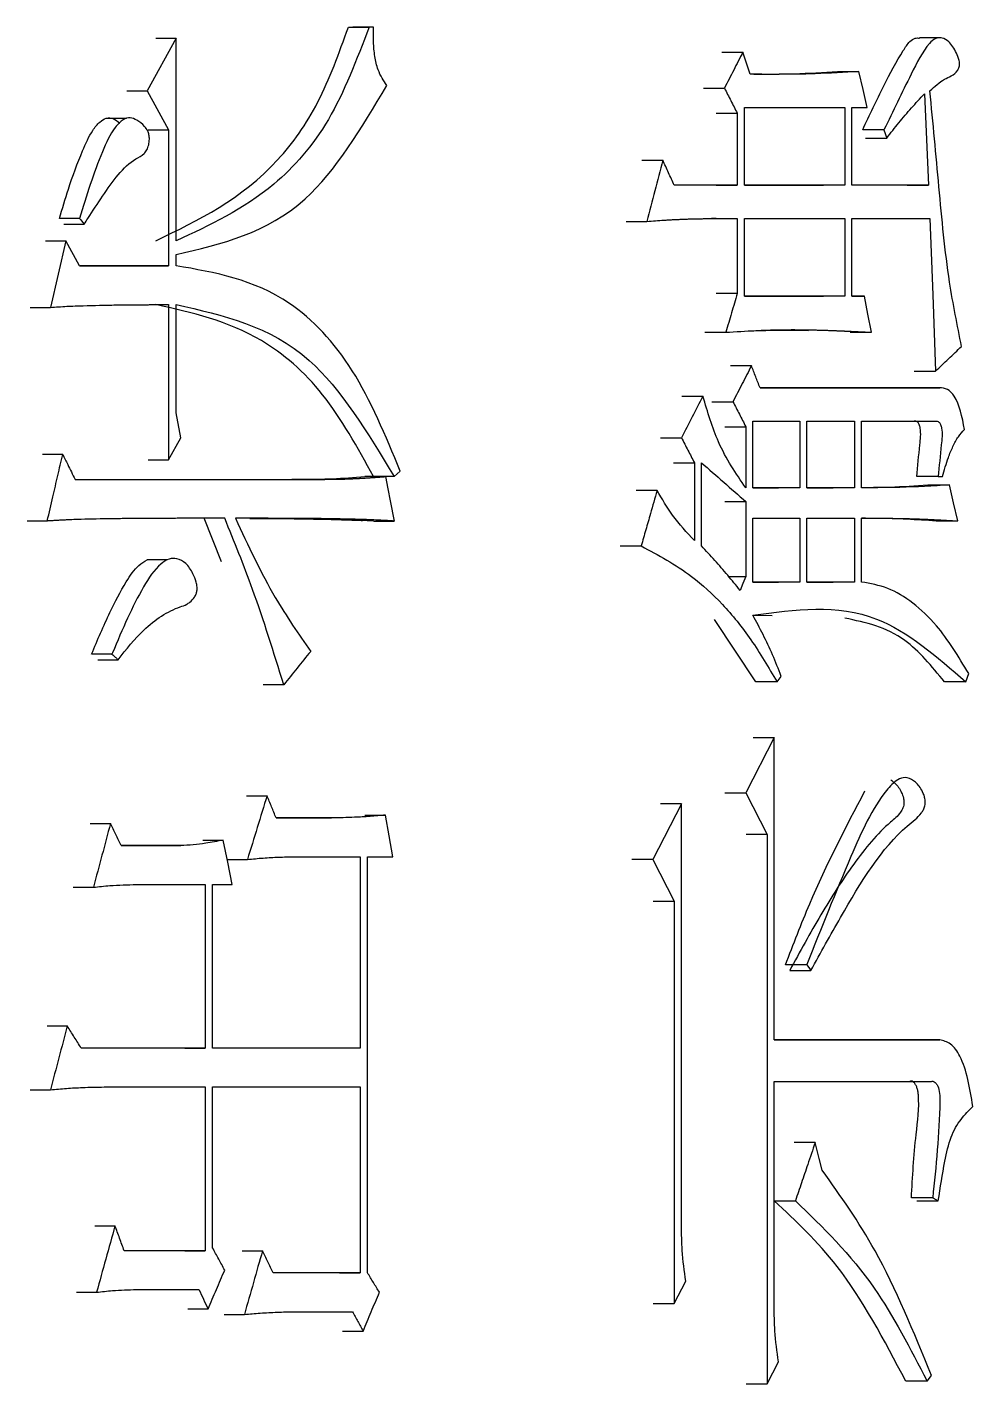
# Model space of a CAD drawing. Header units: millimetres. Extents: x 2271 to 4415, y 823 to 2339.
# Drawn here: x 3183.07 to 3186.75, y 1047.09 to 1052.38 of the extents above; entities that cross this region are included whole.
import ezdxf

# ---------------------------------------------------------------- set-up
doc = ezdxf.new("R2010")
doc.units = ezdxf.units.MM

msp = doc.modelspace()

# ---------------------------------------------------------------- linework, layer by layer
at = {"color": 7, "linetype": 'Continuous', "lineweight": 25}
for p, q in [((3184.4172, 1052.3764), (3184.3372, 1052.3764)), ((3184.4172, 1052.3764), (3184.3998, 1052.3764)), ((3183.6479, 1052.3331), (3183.5348, 1052.1276)), ((3183.5688, 1052.3331), (3183.6479, 1052.3331)), ((3183.6478, 1051.5435), (3183.6479, 1052.3331)), ((3186.6297, 1052.3345), (3186.546, 1052.3345)), ((3185.7755, 1052.2791), (3185.8575, 1052.2791)), ((3186.2262, 1052.2034), (3186.3092, 1052.2034)), ((3183.4559, 1052.1276), (3183.5348, 1052.1276)), ((3183.5348, 1052.1276), (3183.6181, 1051.9762)), ((3185.7033, 1052.1384), (3185.7853, 1052.1384)), ((3185.8631, 1051.7598), (3185.8631, 1052.0627)), ((3185.8631, 1052.0627), (3186.2545, 1052.0627)), ((3186.2545, 1052.0627), (3186.2545, 1051.7598)), ((3186.2819, 1052.0627), (3186.342, 1052.0627)), ((3186.2819, 1051.7598), (3186.2819, 1052.0627)), ((3183.4543, 1052.0208), (3183.3749, 1052.0208)), ((3185.7533, 1052.0411), (3185.8353, 1052.0411)), ((3185.8353, 1052.0411), (3185.8353, 1051.7598)), ((3183.5391, 1051.9762), (3183.6181, 1051.9762)), ((3183.6181, 1051.9762), (3183.6181, 1051.4461)), ((3186.4074, 1051.9762), (3186.3245, 1051.9762)), ((3186.4074, 1051.9762), (3186.4183, 1051.9437)), ((3186.3354, 1051.9437), (3186.4183, 1051.9437)), ((3185.4635, 1051.8572), (3185.5451, 1051.8572)), ((3185.8353, 1051.7598), (3185.5899, 1051.7598)), ((3185.7533, 1051.7598), (3185.8353, 1051.7598)), ((3186.2545, 1051.7598), (3185.8631, 1051.7598)), ((3185.8631, 1051.7598), (3186.1716, 1051.7598)), ((3186.2545, 1051.7598), (3186.1718, 1051.7598)), ((3186.5812, 1051.7598), (3186.2819, 1051.7598)), ((3186.4981, 1051.7598), (3186.5812, 1051.7598)), ((3183.2717, 1051.63), (3183.1927, 1051.63)), ((3183.2107, 1051.6084), (3183.2897, 1051.6084)), ((3185.4018, 1051.6192), (3185.4834, 1051.6192)), ((3185.753, 1051.63), (3185.7347, 1051.63)), ((3185.8353, 1051.63), (3185.8353, 1051.338)), ((3185.8631, 1051.3271), (3185.8631, 1051.63)), ((3185.8631, 1051.63), (3186.2545, 1051.63)), ((3186.2545, 1051.63), (3186.2545, 1051.3272)), ((3186.2819, 1051.63), (3186.5866, 1051.63)), ((3186.2819, 1051.3272), (3186.2819, 1051.63)), ((3183.1391, 1051.5435), (3183.2177, 1051.5435)), ((3183.2177, 1051.5435), (3183.1576, 1051.2838)), ((3183.2718, 1051.4461), (3183.2177, 1051.5435)), ((3183.6478, 1051.4461), (3183.6478, 1051.4894)), ((3183.6181, 1051.4461), (3183.2718, 1051.4461)), ((3183.2718, 1051.4461), (3183.5387, 1051.4461)), ((3183.5391, 1051.4461), (3183.6181, 1051.4461)), ((3185.8353, 1051.338), (3185.7533, 1051.338)), ((3186.2545, 1051.3272), (3185.8631, 1051.3271)), ((3185.8631, 1051.3271), (3186.1716, 1051.3272)), ((3186.2545, 1051.3272), (3186.1718, 1051.3272)), ((3186.3311, 1051.3272), (3186.2819, 1051.3272)), ((3186.2819, 1051.3272), (3186.3311, 1051.3272)), ((3183.0791, 1051.2838), (3183.1576, 1051.2838)), ((3183.6181, 1051.2947), (3183.6181, 1050.6889)), ((3183.6478, 1050.8728), (3183.6478, 1051.2947)), ((3185.7089, 1051.1865), (3185.7908, 1051.1865)), ((3186.2755, 1051.1865), (3186.3583, 1051.1865)), ((3185.8087, 1051.0567), (3185.8908, 1051.0567)), ((3186.5251, 1051.0351), (3186.6082, 1051.0351)), ((3186.6245, 1050.9702), (3185.9241, 1050.9702)), ((3185.9241, 1050.9702), (3186.5411, 1050.9702)), ((3186.5411, 1050.9702), (3186.6245, 1050.9702)), ((3185.6198, 1050.9377), (3185.7017, 1050.9377)), ((3185.7366, 1050.9161), (3185.8186, 1050.9161)), ((3183.6657, 1050.7754), (3183.6478, 1050.8728)), ((3185.7865, 1050.8187), (3185.8686, 1050.8187)), ((3185.8686, 1050.8187), (3185.8686, 1050.5807)), ((3185.8963, 1050.5808), (3185.8963, 1050.8404)), ((3185.8963, 1050.8404), (3186.0787, 1050.8404)), ((3186.0787, 1050.8404), (3186.0787, 1050.5808)), ((3186.1062, 1050.5808), (3186.1062, 1050.8404)), ((3186.1062, 1050.8404), (3186.2928, 1050.8404)), ((3186.2928, 1050.8404), (3186.2928, 1050.5808)), ((3186.3201, 1050.8404), (3186.6082, 1050.8404)), ((3186.3201, 1050.5808), (3186.3201, 1050.8404)), ((3183.6181, 1050.6889), (3183.6657, 1050.7754)), ((3185.5362, 1050.7755), (3185.6179, 1050.7755)), ((3183.2057, 1050.7105), (3183.1271, 1050.7105)), ((3183.5391, 1050.6889), (3183.6181, 1050.6889)), ((3184.4984, 1050.624), (3184.5216, 1050.6456)), ((3185.5864, 1050.6781), (3185.6682, 1050.6781)), ((3185.6682, 1050.6781), (3185.6682, 1050.3752)), ((3185.6961, 1050.3536), (3185.6961, 1050.6781)), ((3183.2538, 1050.6132), (3184.1783, 1050.6132)), ((3183.2538, 1050.6132), (3184.0981, 1050.6132)), ((3184.1783, 1050.6132), (3184.0985, 1050.6132)), ((3184.4637, 1050.624), (3184.3835, 1050.624)), ((3184.4984, 1050.624), (3184.4183, 1050.624)), ((3186.0787, 1050.5808), (3185.8963, 1050.5808)), ((3185.8963, 1050.5808), (3185.996, 1050.5808)), ((3186.0787, 1050.5808), (3185.9963, 1050.5808)), ((3186.2928, 1050.5808), (3186.1062, 1050.5808)), ((3186.1062, 1050.5808), (3186.2098, 1050.5808)), ((3186.2928, 1050.5808), (3186.2101, 1050.5808)), ((3186.6191, 1050.624), (3186.5359, 1050.624)), ((3186.5789, 1050.5916), (3186.6623, 1050.5916)), ((3186.6191, 1050.624), (3186.6353, 1050.624)), ((3185.5227, 1050.57), (3185.4411, 1050.57)), ((3185.7865, 1050.5267), (3185.8686, 1050.5267)), ((3185.8686, 1050.5267), (3185.8686, 1050.2346)), ((3183.1455, 1050.4509), (3183.067, 1050.4509)), ((3183.8241, 1050.2915), (3183.7576, 1050.4617)), ((3183.9403, 1050.4612), (3183.8788, 1050.4614)), ((3184.4178, 1050.4509), (3184.3432, 1050.4537)), ((3184.4183, 1050.4509), (3184.4984, 1050.4509)), ((3185.8963, 1050.213), (3185.8963, 1050.4618)), ((3185.8963, 1050.4618), (3186.0787, 1050.4618)), ((3186.0787, 1050.4618), (3186.0787, 1050.213)), ((3186.1062, 1050.213), (3186.1062, 1050.4618)), ((3186.1062, 1050.4618), (3186.2928, 1050.4618)), ((3186.2928, 1050.4618), (3186.2928, 1050.213)), ((3186.3201, 1050.2129), (3186.3201, 1050.4618)), ((3186.6114, 1050.451), (3186.6947, 1050.451)), ((3185.3794, 1050.3536), (3185.4609, 1050.3536)), ((3183.6142, 1050.3), (3183.5347, 1050.3)), ((3185.8023, 1050.2346), (3185.8686, 1050.2346)), ((3186.0787, 1050.213), (3185.8963, 1050.213)), ((3185.8963, 1050.213), (3185.996, 1050.213)), ((3186.0787, 1050.213), (3185.9963, 1050.213)), ((3186.2928, 1050.213), (3186.1062, 1050.213)), ((3186.1062, 1050.213), (3186.2098, 1050.213)), ((3186.2928, 1050.213), (3186.2101, 1050.213)), ((3185.9079, 1049.8235), (3185.747, 1050.0665)), ((3185.9721, 1050.0809), (3185.897, 1050.082)), ((3183.3423, 1049.91), (3183.4215, 1049.91)), ((3185.9904, 1049.8235), (3186.007, 1049.8452)), ((3186.7271, 1049.8238), (3186.7378, 1049.856)), ((3184.0671, 1049.8128), (3183.9875, 1049.8128)), ((3186.7271, 1049.8238), (3186.6437, 1049.8238)), ((3185.9794, 1049.6072), (3185.8686, 1049.3908)), ((3185.8971, 1049.6072), (3185.9794, 1049.6072)), ((3185.9794, 1048.4281), (3185.9794, 1049.6072)), ((3183.9228, 1049.38), (3184.0024, 1049.38)), ((3185.7865, 1049.3908), (3185.8686, 1049.3908)), ((3185.8686, 1049.3908), (3185.9517, 1049.2286)), ((3185.6179, 1049.3476), (3185.5058, 1049.1312)), ((3185.6179, 1049.3476), (3185.5362, 1049.3476)), ((3183.3128, 1049.2718), (3183.3916, 1049.2718)), ((3184.2542, 1049.2935), (3184.0376, 1049.2935)), ((3184.0376, 1049.2935), (3184.1739, 1049.2935)), ((3184.1744, 1049.2935), (3184.2542, 1049.2935)), ((3184.3835, 1049.3043), (3184.4637, 1049.3043)), ((3183.7521, 1049.2069), (3183.8314, 1049.2069)), ((3185.9517, 1049.2286), (3185.8695, 1049.2286)), ((3185.9517, 1049.2286), (3185.9517, 1047.0868)), ((3183.6657, 1049.1853), (3183.4334, 1049.1853)), ((3183.4334, 1049.1853), (3183.5861, 1049.1853)), ((3183.5865, 1049.1853), (3183.6657, 1049.1853)), ((3183.847, 1049.1312), (3183.9258, 1049.1312)), ((3184.108, 1049.142), (3184.3649, 1049.142)), ((3184.3649, 1049.142), (3184.3649, 1048.3956)), ((3184.394, 1049.142), (3184.4926, 1049.142)), ((3185.5058, 1049.1312), (3185.4242, 1049.1312)), ((3185.5058, 1049.1312), (3185.5899, 1048.969)), ((3183.247, 1049.023), (3183.3257, 1049.023)), ((3183.4931, 1049.0339), (3183.7605, 1049.0339)), ((3183.7605, 1049.0339), (3183.7605, 1048.3956)), ((3183.7901, 1049.0339), (3183.8669, 1049.0339)), ((3183.7901, 1048.3956), (3183.7901, 1049.0339)), ((3185.5082, 1048.969), (3185.5899, 1048.969)), ((3186.1062, 1048.7202), (3186.0235, 1048.7202)), ((3186.04, 1048.6986), (3186.1227, 1048.6986)), ((3183.1451, 1048.4822), (3183.2237, 1048.4822)), ((3186.6245, 1048.4281), (3185.9794, 1048.4281)), ((3185.9794, 1048.4281), (3186.5411, 1048.4281)), ((3186.5411, 1048.4281), (3186.6245, 1048.4281)), ((3183.7605, 1048.3956), (3183.2778, 1048.3956)), ((3183.6812, 1048.3956), (3183.7605, 1048.3956)), ((3184.3649, 1048.3956), (3183.7901, 1048.3956)), ((3184.3649, 1048.3956), (3184.2849, 1048.3956)), ((3185.9794, 1048.2659), (3186.592, 1048.2659)), ((3185.9794, 1047.3896), (3185.9794, 1048.2659)), ((3186.5087, 1048.2659), (3186.592, 1048.2659)), ((3183.079, 1048.2334), (3183.1576, 1048.2334)), ((3183.3676, 1048.2442), (3183.7605, 1048.2442)), ((3183.7605, 1048.2442), (3183.7605, 1047.606)), ((3183.7901, 1048.2442), (3184.3649, 1048.2442)), ((3183.7901, 1047.6168), (3183.7901, 1048.2442)), ((3184.3649, 1048.2442), (3184.3649, 1047.5194)), ((3186.1392, 1048.0279), (3186.0568, 1048.0279)), ((3185.9795, 1047.8006), (3186.0621, 1047.8006)), ((3186.5974, 1047.8115), (3186.5141, 1047.8115)), ((3186.5974, 1047.8115), (3186.619, 1047.8007)), ((3183.3307, 1047.7033), (3183.4095, 1047.7033)), ((3183.7605, 1047.606), (3183.4454, 1047.606)), ((3183.6812, 1047.606), (3183.7605, 1047.606)), ((3183.9052, 1047.606), (3183.9847, 1047.606)), ((3184.3649, 1047.5194), (3184.0258, 1047.5194)), ((3184.2849, 1047.5194), (3184.3649, 1047.5194)), ((3185.5899, 1047.4005), (3185.6347, 1047.487)), ((3183.259, 1047.4437), (3183.3377, 1047.4437)), ((3183.4931, 1047.4545), (3183.7368, 1047.4545)), ((3183.6931, 1047.3788), (3183.7723, 1047.3788)), ((3183.8346, 1047.3572), (3183.914, 1047.3572)), ((3184.108, 1047.368), (3184.3358, 1047.368)), ((3185.5082, 1047.4005), (3185.5899, 1047.4005)), ((3184.2965, 1047.2923), (3184.3765, 1047.2923)), ((3185.9517, 1047.0868), (3185.9959, 1047.1733)), ((3185.8695, 1047.0868), (3185.9517, 1047.0868)), ((3186.5757, 1047.0976), (3186.4924, 1047.0976)), ((3186.5757, 1047.0976), (3186.592, 1047.1192))]:
    msp.add_line(p, q, dxfattribs=at)
at = {"color": 7, "linetype": 'Continuous', "lineweight": 25, "flags": 128}
for points in [[(3184.3198, 1052.3764), (3184.3516, 1052.3764), (3184.3998, 1052.3764)], [(3185.8853, 1052.1925), (3185.8714, 1052.2358), (3185.8575, 1052.2791)], [(3186.342, 1052.0627), (3186.3256, 1052.133), (3186.3092, 1052.2034)], [(3186.565, 1052.1168), (3186.5731, 1051.9383), (3186.5812, 1051.7598)], [(3183.2718, 1051.63), (3183.2763, 1051.6245), (3183.283, 1051.6165), (3183.2897, 1051.6084)], [(3186.5866, 1051.63), (3186.5974, 1051.3326), (3186.6082, 1051.0351)], [(3186.3583, 1051.1865), (3186.3447, 1051.2568), (3186.3311, 1051.3272)], [(3184.4637, 1050.624), (3184.4732, 1050.5767), (3184.4827, 1050.5293), (3184.4984, 1050.4509)], [(3186.6947, 1050.451), (3186.6785, 1050.5213), (3186.6623, 1050.5916)], [(3185.8686, 1050.2346), (3185.8575, 1050.2076), (3185.8464, 1050.1805)], [(3185.9904, 1049.8235), (3185.9598, 1049.8235), (3185.9338, 1049.8235), (3185.9079, 1049.8235)], [(3185.6179, 1047.7033), (3185.6179, 1048.2503), (3185.6179, 1049.3476)], [(3184.4926, 1049.142), (3184.4781, 1049.2232), (3184.4637, 1049.3043)], [(3183.8669, 1049.0339), (3183.8492, 1049.1204), (3183.8314, 1049.2069)], [(3184.394, 1047.5194), (3184.394, 1048.1533), (3184.394, 1049.142)], [(3185.5899, 1048.969), (3185.5899, 1048.422), (3185.5899, 1047.4005)], [(3186.1062, 1048.7202), (3186.1104, 1048.7147), (3186.1166, 1048.7067), (3186.1227, 1048.6986)], [(3186.1667, 1047.9197), (3186.1551, 1047.9652), (3186.1472, 1047.9966), (3186.1392, 1048.0279)], [(3186.5359, 1047.8007), (3186.5695, 1047.8007), (3186.5943, 1047.8007), (3186.619, 1047.8007)]]:
    msp.add_lwpolyline(points, dxfattribs=at)
at = {"color": 7, "linetype": 'Continuous', "lineweight": 25}
for points, knots in [([(3183.5683, 1051.5435), (3183.7352, 1051.6241), (3183.9696, 1051.7373), (3184.2109, 1052.0748), (3184.2829, 1052.275), (3184.3193, 1052.3764)], [0, 0, 0, 0, 0.549349, 0.771863, 1, 1, 1, 1]), ([(3184.3998, 1052.3764), (3184.3517, 1052.2494), (3184.2568, 1051.9991), (3183.9937, 1051.7027), (3183.7784, 1051.6036), (3183.6478, 1051.5435)], [0, 0, 0, 0, 0.288413, 0.568681, 1, 1, 1, 1]), ([(3184.4695, 1052.1492), (3184.4567, 1052.1679), (3184.4354, 1052.1992), (3184.4217, 1052.2625), (3184.4162, 1052.3189), (3184.4169, 1052.3572), (3184.4172, 1052.3764)], [0, 0, 0, 0, 0.328875, 0.550213, 0.774687, 1, 1, 1, 1]), ([(3186.3243, 1051.9762), (3186.3516, 1052.0338), (3186.4021, 1052.1406), (3186.4631, 1052.2564), (3186.5045, 1052.3189), (3186.5272, 1052.3354), (3186.5402, 1052.334), (3186.5458, 1052.3334)], [0, 0, 0, 0, 0.413641, 0.765896, 0.87196, 0.944962, 1, 1, 1, 1]), ([(3186.5866, 1052.1277), (3186.6052, 1052.1449), (3186.632, 1052.1698), (3186.6699, 1052.1856), (3186.6898, 1052.1991), (3186.6991, 1052.2162), (3186.7017, 1052.2254), (3186.7021, 1052.236), (3186.6991, 1052.2537), (3186.6862, 1052.2852), (3186.6645, 1052.32), (3186.6342, 1052.3361), (3186.6074, 1052.3352), (3186.5627, 1052.2925), (3186.499, 1052.1649), (3186.4425, 1052.0484), (3186.4074, 1051.9762)], [0, 0, 0, 0, 0.1163694, 0.168042, 0.220216, 0.2320255, 0.2417044, 0.2514329, 0.2643518, 0.2983395, 0.3719931, 0.4226498, 0.4733244, 0.5179752, 0.7012967, 1, 1, 1, 1]), ([(3185.8575, 1052.2791), (3185.8455, 1052.2556), (3185.8214, 1052.2088), (3185.7973, 1052.1619), (3185.7853, 1052.1384)], [0, 0, 0, 0, 0.4999991, 1, 1, 1, 1]), ([(3186.3092, 1052.2034), (3186.2527, 1052.2), (3186.1928, 1052.1963), (3186.1289, 1052.1943), (3186.1183, 1052.194), (3186.1041, 1052.1937), (3186.0899, 1052.1934), (3186.0757, 1052.1931), (3186.065, 1052.1929), (3186.0508, 1052.1927), (3186.0366, 1052.1926), (3186.0223, 1052.1925), (3186.0134, 1052.1924), (3186.0063, 1052.1924), (3186.001, 1052.1924), (3185.9956, 1052.1924), (3185.9885, 1052.1923), (3185.9814, 1052.1923), (3185.9742, 1052.1923), (3185.9689, 1052.1923), (3185.9618, 1052.1923), (3185.9546, 1052.1923), (3185.9475, 1052.1923), (3185.9421, 1052.1923), (3185.935, 1052.1924), (3185.9279, 1052.1924), (3185.9207, 1052.1924), (3185.9154, 1052.1924), (3185.9109, 1052.1924), (3185.9064, 1052.1925), (3185.9028, 1052.1925), (3185.8993, 1052.1925), (3185.8966, 1052.1925), (3185.8939, 1052.1925), (3185.8901, 1052.1925), (3185.8873, 1052.1925), (3185.8853, 1052.1925)], [0, 0, 0, 0, 0.401959, 0.427081, 0.452203, 0.477325, 0.527569, 0.552691, 0.577813, 0.602935, 0.653179, 0.678301, 0.703423, 0.715984, 0.728545, 0.741106, 0.753667, 0.778789, 0.791351, 0.803912, 0.816473, 0.841595, 0.854156, 0.866717, 0.879278, 0.9044, 0.916961, 0.929522, 0.942083, 0.948363, 0.960924, 0.967205, 0.973485, 0.979766, 0.986046, 1, 1, 1, 1]), ([(3185.8996, 1052.1925), (3185.9524, 1052.1928), (3186.0618, 1052.1933), (3186.1702, 1052.1999), (3186.2262, 1052.2034)], [0, 0, 0, 0, 0.483059, 1, 1, 1, 1]), ([(3183.6478, 1051.4894), (3183.8252, 1051.5311), (3184.1456, 1051.6066), (3184.3695, 1051.9817), (3184.4695, 1052.1492)], [0, 0, 0, 0, 0.55346, 1, 1, 1, 1]), ([(3185.7853, 1052.1384), (3185.7936, 1052.1222), (3185.8103, 1052.0898), (3185.827, 1052.0573), (3185.8353, 1052.0411)], [0, 0, 0, 0, 0.5, 1, 1, 1, 1]), ([(3186.4183, 1051.9437), (3186.4339, 1051.9639), (3186.4654, 1052.0047), (3186.5145, 1052.0618), (3186.5481, 1052.0985), (3186.565, 1052.1168)], [0, 0, 0, 0, 0.32693, 0.663295, 1, 1, 1, 1]), ([(3186.7099, 1051.1316), (3186.6932, 1051.2145), (3186.6524, 1051.4162), (3186.6221, 1051.7541), (3186.5984, 1052.0031), (3186.5866, 1052.1276)], [0, 0, 0, 0, 0.258422, 0.628983, 1, 1, 1, 1]), ([(3183.1927, 1051.63), (3183.2041, 1051.6683), (3183.2311, 1051.7593), (3183.2737, 1051.8752), (3183.3144, 1051.9656), (3183.3477, 1052.0062), (3183.3752, 1052.0241), (3183.4034, 1052.0227), (3183.4198, 1052.0091), (3183.4281, 1052.0022)], [0, 0, 0, 0, 0.214509, 0.509856, 0.682333, 0.775387, 0.849127, 0.923756, 1, 1, 1, 1]), ([(3183.2897, 1051.6085), (3183.2944, 1051.6159), (3183.3178, 1051.6528), (3183.3801, 1051.7459), (3183.4502, 1051.8471), (3183.5178, 1051.8756), (3183.5344, 1051.8972), (3183.5416, 1051.917), (3183.5442, 1051.9376), (3183.5425, 1051.9567), (3183.5364, 1051.9746), (3183.5208, 1051.9964), (3183.4972, 1052.0135), (3183.4685, 1052.0259), (3183.4382, 1052.0164), (3183.3977, 1051.9755), (3183.3566, 1051.8845), (3183.3118, 1051.7642), (3183.2851, 1051.6749), (3183.2717, 1051.63)], [0, 0, 0, 0, 0.025946, 0.129765, 0.338783, 0.385933, 0.404152, 0.422428, 0.440778, 0.454644, 0.468541, 0.48998, 0.535407, 0.570955, 0.607001, 0.655235, 0.757864, 0.878395, 1, 1, 1, 1]), ([(3185.5451, 1051.8572), (3185.5348, 1051.8175), (3185.5142, 1051.7382), (3185.4937, 1051.6589), (3185.4834, 1051.6192)], [0, 0, 0, 0, 0.499999, 1, 1, 1, 1]), ([(3185.5899, 1051.7598), (3185.5825, 1051.7761), (3185.5675, 1051.8085), (3185.5526, 1051.841), (3185.5451, 1051.8572)], [0, 0, 0, 0, 0.500001, 1, 1, 1, 1]), ([(3185.4834, 1051.6192), (3185.5056, 1051.6208), (3185.5334, 1051.6228), (3185.5639, 1051.6247), (3185.5737, 1051.6253), (3185.5806, 1051.6257), (3185.5903, 1051.6262), (3185.6014, 1051.6267), (3185.6125, 1051.6272), (3185.6236, 1051.6277), (3185.6347, 1051.6281), (3185.6457, 1051.6285), (3185.6568, 1051.6288), (3185.6679, 1051.6291), (3185.679, 1051.6293), (3185.6873, 1051.6294), (3185.6956, 1051.6296), (3185.7039, 1051.6297), (3185.7121, 1051.6298), (3185.7191, 1051.6299), (3185.7246, 1051.6299), (3185.7287, 1051.63), (3185.7343, 1051.63), (3185.7398, 1051.63), (3185.7453, 1051.6301), (3185.7508, 1051.6301), (3185.7563, 1051.6301), (3185.7619, 1051.6301), (3185.7674, 1051.6301), (3185.7729, 1051.6301), (3185.7784, 1051.6301), (3185.7839, 1051.6301), (3185.7894, 1051.6301), (3185.795, 1051.6301), (3185.8005, 1051.6301), (3185.806, 1051.6301), (3185.8115, 1051.6301), (3185.817, 1051.6301), (3185.8225, 1051.6301), (3185.8291, 1051.63), (3185.8329, 1051.63), (3185.8353, 1051.63)], [0, 0, 0, 0, 0.188751, 0.235938, 0.259532, 0.271329, 0.294923, 0.342111, 0.365705, 0.389298, 0.436486, 0.46008, 0.483674, 0.530861, 0.554455, 0.578049, 0.601643, 0.625237, 0.648831, 0.672424, 0.684221, 0.696018, 0.707815, 0.731409, 0.743206, 0.755003, 0.778597, 0.790394, 0.80219, 0.825784, 0.837581, 0.849378, 0.872972, 0.884769, 0.896566, 0.92016, 0.931957, 0.943753, 0.967347, 0.979144, 1, 1, 1, 1]), ([(3184.5216, 1050.6456), (3184.4643, 1050.7837), (3184.3513, 1051.0556), (3184.05, 1051.376), (3183.7995, 1051.4197), (3183.6478, 1051.4461)], [0, 0, 0, 0, 0.289357, 0.569882, 1, 1, 1, 1]), ([(3183.1576, 1051.2838), (3183.1789, 1051.2853), (3183.211, 1051.2876), (3183.2856, 1051.2905), (3183.3601, 1051.2926), (3183.4264, 1051.2934), (3183.4516, 1051.2937), (3183.4582, 1051.2937), (3183.4648, 1051.2938), (3183.4728, 1051.2939), (3183.4807, 1051.294), (3183.4874, 1051.294), (3183.494, 1051.2941), (3183.5006, 1051.2941), (3183.5085, 1051.2942), (3183.5165, 1051.2942), (3183.5244, 1051.2943), (3183.531, 1051.2943), (3183.5376, 1051.2943), (3183.5442, 1051.2944), (3183.5522, 1051.2944), (3183.5588, 1051.2944), (3183.5641, 1051.2945), (3183.568, 1051.2945), (3183.572, 1051.2945), (3183.576, 1051.2945), (3183.5799, 1051.2945), (3183.5839, 1051.2945), (3183.5878, 1051.2946), (3183.5918, 1051.2946), (3183.5958, 1051.2946), (3183.5997, 1051.2946), (3183.603, 1051.2946), (3183.6063, 1051.2946), (3183.6111, 1051.2946), (3183.6153, 1051.2947), (3183.6181, 1051.2947)], [0, 0, 0, 0, 0.138343, 0.207516, 0.484205, 0.622549, 0.639842, 0.648489, 0.665782, 0.683074, 0.700367, 0.71766, 0.726307, 0.7436, 0.760893, 0.778185, 0.795478, 0.812771, 0.821418, 0.838711, 0.856004, 0.873296, 0.881943, 0.890589, 0.899236, 0.907882, 0.916529, 0.925175, 0.933822, 0.942468, 0.951115, 0.959761, 0.968407, 0.972731, 0.981377, 1, 1, 1, 1]), ([(3184.4178, 1050.624), (3184.3551, 1050.7374), (3184.2311, 1050.9615), (3183.9395, 1051.212), (3183.7085, 1051.2634), (3183.5683, 1051.2947)], [0, 0, 0, 0, 0.287054, 0.56721, 1, 1, 1, 1]), ([(3183.6478, 1051.2947), (3183.8307, 1051.2536), (3184.1614, 1051.1793), (3184.3943, 1050.7956), (3184.4984, 1050.624)], [0, 0, 0, 0, 0.552698, 1, 1, 1, 1]), ([(3185.7908, 1051.1865), (3185.8298, 1051.189), (3185.8712, 1051.1916), (3185.9137, 1051.1936), (3185.9186, 1051.1939), (3185.9222, 1051.194), (3185.9271, 1051.1942), (3185.9319, 1051.1944), (3185.9368, 1051.1946), (3185.9404, 1051.1948), (3185.9453, 1051.195), (3185.9501, 1051.1951), (3185.955, 1051.1953), (3185.9586, 1051.1954), (3185.9622, 1051.1955), (3185.9671, 1051.1957), (3185.9719, 1051.1958), (3185.9768, 1051.1959), (3185.9804, 1051.196), (3185.9853, 1051.1961), (3185.9901, 1051.1963), (3185.995, 1051.1964), (3185.9986, 1051.1964), (3186.0059, 1051.1965), (3186.0313, 1051.1969), (3186.0567, 1051.197), (3186.0784, 1051.1968), (3186.0821, 1051.1968), (3186.0869, 1051.1967), (3186.0917, 1051.1967), (3186.0966, 1051.1966), (3186.1002, 1051.1966), (3186.105, 1051.1965), (3186.1098, 1051.1964), (3186.1147, 1051.1963), (3186.1183, 1051.1963), (3186.1219, 1051.1962), (3186.1267, 1051.1961), (3186.1315, 1051.196), (3186.1364, 1051.1959), (3186.14, 1051.1958), (3186.1448, 1051.1956), (3186.1496, 1051.1955), (3186.1544, 1051.1954), (3186.158, 1051.1953), (3186.1617, 1051.1952), (3186.1665, 1051.195), (3186.1713, 1051.1949), (3186.1761, 1051.1947), (3186.1797, 1051.1946), (3186.1845, 1051.1944), (3186.1893, 1051.1942), (3186.1942, 1051.1941), (3186.1978, 1051.1939), (3186.2026, 1051.1938), (3186.2074, 1051.1936), (3186.2122, 1051.1934), (3186.2158, 1051.1932), (3186.2194, 1051.1931), (3186.2242, 1051.1929), (3186.229, 1051.1927), (3186.2338, 1051.1925), (3186.2374, 1051.1923), (3186.2422, 1051.1921), (3186.247, 1051.1919), (3186.2518, 1051.1917), (3186.2554, 1051.1916), (3186.259, 1051.1914), (3186.2638, 1051.1912), (3186.2686, 1051.191), (3186.2734, 1051.1907), (3186.277, 1051.1906), (3186.2818, 1051.1903), (3186.2866, 1051.1901), (3186.2914, 1051.1899), (3186.295, 1051.1897), (3186.2986, 1051.1895), (3186.3034, 1051.1893), (3186.3082, 1051.1891), (3186.313, 1051.1888), (3186.3166, 1051.1887), (3186.3214, 1051.1884), (3186.3262, 1051.1882), (3186.331, 1051.1879), (3186.3345, 1051.1877), (3186.3381, 1051.1876), (3186.3429, 1051.1873), (3186.3477, 1051.1871), (3186.3533, 1051.1868), (3186.3564, 1051.1866), (3186.3583, 1051.1865)], [0, 0, 0, 0, 0.204304, 0.217073, 0.223457, 0.229841, 0.236226, 0.248995, 0.255379, 0.261764, 0.268148, 0.280917, 0.287302, 0.293686, 0.300071, 0.306455, 0.319224, 0.325609, 0.331993, 0.338378, 0.351147, 0.357531, 0.363915, 0.3703, 0.395838, 0.497991, 0.504375, 0.51076, 0.517144, 0.529913, 0.536298, 0.542682, 0.549067, 0.561836, 0.56822, 0.574605, 0.580989, 0.587374, 0.600143, 0.606527, 0.612912, 0.619296, 0.632065, 0.638449, 0.644834, 0.651218, 0.657603, 0.670372, 0.676756, 0.683141, 0.689525, 0.702294, 0.708679, 0.715063, 0.721448, 0.734217, 0.740601, 0.746986, 0.75337, 0.759755, 0.772523, 0.778908, 0.785292, 0.791677, 0.804446, 0.81083, 0.817215, 0.823599, 0.829984, 0.842753, 0.849137, 0.855522, 0.861906, 0.874675, 0.88106, 0.887444, 0.893828, 0.900213, 0.912982, 0.919366, 0.925751, 0.932135, 0.944904, 0.951289, 0.957673, 0.964058, 0.970442, 0.983211, 0.989596, 1, 1, 1, 1]), ([(3185.8793, 1051.1918), (3185.8852, 1051.1921), (3185.9066, 1051.1931), (3186.0253, 1051.1962), (3186.081, 1051.1948), (3186.113, 1051.194)], [0, 0, 0, 0, 0.138746, 0.50373, 1, 1, 1, 1]), ([(3186.6082, 1051.0351), (3186.6252, 1051.0512), (3186.6592, 1051.0833), (3186.693, 1051.1155), (3186.7099, 1051.1316)], [0, 0, 0, 0, 0.499999, 1, 1, 1, 1]), ([(3185.8908, 1051.0567), (3185.8788, 1051.0333), (3185.8548, 1050.9864), (3185.8307, 1050.9395), (3185.8186, 1050.9161)], [0, 0, 0, 0, 0.499999, 1, 1, 1, 1]), ([(3185.9241, 1050.9702), (3185.9185, 1050.9846), (3185.9074, 1051.0134), (3185.8963, 1051.0423), (3185.8908, 1051.0567)], [0, 0, 0, 0, 0.499999, 1, 1, 1, 1]), ([(3186.7216, 1050.8079), (3186.7119, 1050.8568), (3186.6985, 1050.9239), (3186.655, 1050.9679), (3186.6346, 1050.9694), (3186.6245, 1050.9702)], [0, 0, 0, 0, 0.574728, 0.788861, 1, 1, 1, 1]), ([(3185.7017, 1050.9377), (3185.6877, 1050.9106), (3185.6598, 1050.8566), (3185.6319, 1050.8025), (3185.6179, 1050.7755)], [0, 0, 0, 0, 0.499999, 1, 1, 1, 1]), ([(3185.8686, 1050.5807), (3185.8303, 1050.6363), (3185.7613, 1050.7363), (3185.72, 1050.8757), (3185.7017, 1050.9377)], [0, 0, 0, 0, 0.5548825, 1, 1, 1, 1]), ([(3185.8186, 1050.9161), (3185.827, 1050.8999), (3185.8436, 1050.8674), (3185.8603, 1050.835), (3185.8686, 1050.8187)], [0, 0, 0, 0, 0.499999, 1, 1, 1, 1]), ([(3186.5357, 1050.624), (3186.5392, 1050.6646), (3186.5445, 1050.7263), (3186.553, 1050.7974), (3186.5454, 1050.8271), (3186.5371, 1050.8396), (3186.5296, 1050.8401), (3186.5249, 1050.8404)], [0, 0, 0, 0, 0.509608, 0.773823, 0.838368, 0.899921, 1, 1, 1, 1]), ([(3186.6082, 1050.8404), (3186.6129, 1050.8401), (3186.6205, 1050.8396), (3186.6288, 1050.8271), (3186.6364, 1050.7974), (3186.6279, 1050.7263), (3186.6226, 1050.6646), (3186.6191, 1050.624)], [0, 0, 0, 0, 0.100185, 0.161773, 0.226321, 0.490481, 1, 1, 1, 1]), ([(3186.6353, 1050.624), (3186.6426, 1050.6492), (3186.6545, 1050.6905), (3186.6757, 1050.7422), (3186.6964, 1050.781), (3186.7133, 1050.799), (3186.7216, 1050.8079)], [0, 0, 0, 0, 0.346429, 0.567932, 0.786121, 1, 1, 1, 1]), ([(3185.6179, 1050.7755), (3185.6263, 1050.7592), (3185.6431, 1050.7268), (3185.6598, 1050.6943), (3185.6682, 1050.6781)], [0, 0, 0, 0, 0.499999, 1, 1, 1, 1]), ([(3183.1455, 1050.4509), (3183.1528, 1050.4824), (3183.1665, 1050.5414), (3183.1866, 1050.628), (3183.1993, 1050.683), (3183.2057, 1050.7105)], [0, 0, 0, 0, 0.364009, 0.682004, 1, 1, 1, 1]), ([(3183.2057, 1050.7105), (3183.2122, 1050.6974), (3183.2234, 1050.6746), (3183.2395, 1050.6422), (3183.249, 1050.6228), (3183.2538, 1050.6132)], [0, 0, 0, 0, 0.404151, 0.702075, 1, 1, 1, 1]), ([(3185.6961, 1050.6781), (3185.7249, 1050.6529), (3185.7826, 1050.6024), (3185.8399, 1050.5519), (3185.8686, 1050.5267)], [0, 0, 0, 0, 0.5, 1, 1, 1, 1]), ([(3184.0981, 1050.6132), (3184.1246, 1050.6132), (3184.1777, 1050.6133), (3184.2728, 1050.6159), (3184.3411, 1050.6209), (3184.3831, 1050.624)], [0, 0, 0, 0, 0.278433, 0.556876, 1, 1, 1, 1]), ([(3184.1783, 1050.6132), (3184.2048, 1050.6132), (3184.238, 1050.6133), (3184.2745, 1050.6139), (3184.2861, 1050.6142), (3184.2927, 1050.6143), (3184.2976, 1050.6144), (3184.3026, 1050.6146), (3184.3067, 1050.6147), (3184.3109, 1050.6148), (3184.315, 1050.615), (3184.32, 1050.6152), (3184.3249, 1050.6154), (3184.3291, 1050.6155), (3184.3332, 1050.6157), (3184.3373, 1050.6159), (3184.3423, 1050.6161), (3184.3472, 1050.6164), (3184.3522, 1050.6166), (3184.3563, 1050.6168), (3184.3605, 1050.6171), (3184.3646, 1050.6173), (3184.3695, 1050.6176), (3184.3737, 1050.6178), (3184.3778, 1050.6181), (3184.3819, 1050.6183), (3184.3869, 1050.6186), (3184.3918, 1050.6189), (3184.3959, 1050.6192), (3184.4001, 1050.6195), (3184.4042, 1050.6198), (3184.4091, 1050.6201), (3184.4141, 1050.6204), (3184.4182, 1050.6207), (3184.4223, 1050.621), (3184.4264, 1050.6213), (3184.4314, 1050.6217), (3184.4363, 1050.622), (3184.4404, 1050.6223), (3184.4445, 1050.6226), (3184.4487, 1050.6229), (3184.4536, 1050.6233), (3184.4586, 1050.6236), (3184.462, 1050.6239), (3184.4637, 1050.624)], [0, 0, 0, 0, 0.278068, 0.347585, 0.382343, 0.399722, 0.417101, 0.434481, 0.45186, 0.460549, 0.477929, 0.495308, 0.512687, 0.530066, 0.538756, 0.556135, 0.573514, 0.590893, 0.608273, 0.625652, 0.634341, 0.651721, 0.6691, 0.686479, 0.695168, 0.712548, 0.729927, 0.747306, 0.764685, 0.773375, 0.790754, 0.808133, 0.825512, 0.842892, 0.851581, 0.86896, 0.88634, 0.903719, 0.921098, 0.929788, 0.947167, 0.964546, 0.982273, 1, 1, 1, 1]), ([(3186.6623, 1050.5916), (3186.598, 1050.5875), (3186.5307, 1050.5832), (3186.4614, 1050.5818), (3186.4552, 1050.5817), (3186.4506, 1050.5816), (3186.4459, 1050.5815), (3186.4413, 1050.5814), (3186.4351, 1050.5814), (3186.4289, 1050.5813), (3186.4227, 1050.5812), (3186.418, 1050.5812), (3186.4134, 1050.5811), (3186.4087, 1050.5811), (3186.4041, 1050.581), (3186.3979, 1050.581), (3186.3916, 1050.581), (3186.3854, 1050.5809), (3186.3808, 1050.5809), (3186.3761, 1050.5809), (3186.3715, 1050.5809), (3186.3668, 1050.5809), (3186.3606, 1050.5808), (3186.3544, 1050.5808), (3186.3481, 1050.5808), (3186.3435, 1050.5808), (3186.3388, 1050.5808), (3186.3341, 1050.5808), (3186.3279, 1050.5808), (3186.3232, 1050.5808), (3186.3201, 1050.5808)], [0, 0, 0, 0, 0.565918, 0.593048, 0.606612, 0.620177, 0.633741, 0.647306, 0.66087, 0.688, 0.701564, 0.715129, 0.728693, 0.742258, 0.755822, 0.769387, 0.796516, 0.810081, 0.823645, 0.83721, 0.850774, 0.864339, 0.877904, 0.905033, 0.918597, 0.932162, 0.945726, 0.959291, 0.972856, 1, 1, 1, 1]), ([(3186.3201, 1050.5811), (3186.3249, 1050.5811), (3186.3621, 1050.5812), (3186.4485, 1050.5834), (3186.5297, 1050.5885), (3186.5789, 1050.5916)], [0, 0, 0, 0, 0.054827, 0.428472, 1, 1, 1, 1]), ([(3185.5227, 1050.5699), (3185.5141, 1050.5398), (3185.4995, 1050.4887), (3185.4789, 1050.4166), (3185.4669, 1050.3746), (3185.4609, 1050.3536)], [0, 0, 0, 0, 0.4179448, 0.7089724, 1, 1, 1, 1]), ([(3185.6682, 1050.3752), (3185.6389, 1050.4062), (3185.5863, 1050.4619), (3185.5422, 1050.5368), (3185.5227, 1050.5699)], [0, 0, 0, 0, 0.557716, 1, 1, 1, 1]), ([(3183.8374, 1050.4617), (3183.7995, 1050.4617), (3183.7569, 1050.4616), (3183.7118, 1050.4615), (3183.7, 1050.4615), (3183.6905, 1050.4614), (3183.6786, 1050.4614), (3183.6667, 1050.4614), (3183.6477, 1050.4613), (3183.6287, 1050.4612), (3183.6049, 1050.4611), (3183.5859, 1050.461), (3183.562, 1050.4609), (3183.543, 1050.4608), (3183.5096, 1050.4606), (3183.4762, 1050.4603), (3183.4284, 1050.46), (3183.3606, 1050.4591), (3183.2926, 1050.458), (3183.2387, 1050.4559), (3183.2191, 1050.455), (3183.2044, 1050.4542), (3183.1922, 1050.4536), (3183.1823, 1050.453), (3183.1725, 1050.4525), (3183.1603, 1050.4518), (3183.1504, 1050.4512), (3183.1455, 1050.4509)], [0, 0, 0, 0, 0.165615, 0.186317, 0.196668, 0.21737, 0.227722, 0.248424, 0.269126, 0.31053, 0.331232, 0.372636, 0.393338, 0.434742, 0.455444, 0.538253, 0.579657, 0.662465, 0.831215, 0.873409, 0.894506, 0.915603, 0.9367, 0.947248, 0.957797, 0.978898, 1, 1, 1, 1]), ([(3184.0671, 1049.8128), (3184.0283, 1049.9383), (3183.9592, 1050.1618), (3183.8745, 1050.3702), (3183.8374, 1050.4617)], [0, 0, 0, 0, 0.561153, 1, 1, 1, 1]), ([(3184.4984, 1050.4509), (3184.494, 1050.4512), (3184.4853, 1050.4516), (3184.4743, 1050.4522), (3184.4633, 1050.4528), (3184.4545, 1050.4532), (3184.4435, 1050.4538), (3184.4346, 1050.4542), (3184.4236, 1050.4547), (3184.4148, 1050.4551), (3184.4038, 1050.4556), (3184.395, 1050.456), (3184.3862, 1050.4563), (3184.3773, 1050.4566), (3184.3619, 1050.4571), (3184.3133, 1050.4584), (3184.2602, 1050.4597), (3184.1804, 1050.4603), (3184.1315, 1050.4607), (3184.087, 1050.461), (3184.0759, 1050.461), (3184.067, 1050.4611), (3184.0581, 1050.4611), (3184.0492, 1050.4612), (3184.038, 1050.4612), (3184.0291, 1050.4613), (3184.018, 1050.4613), (3184.009, 1050.4613), (3183.9979, 1050.4614), (3183.989, 1050.4614), (3183.9778, 1050.4615), (3183.9689, 1050.4615), (3183.9599, 1050.4615), (3183.951, 1050.4615), (3183.9421, 1050.4616), (3183.9342, 1050.4616), (3183.9287, 1050.4616), (3183.9242, 1050.4616), (3183.9186, 1050.4616), (3183.9141, 1050.4616), (3183.9096, 1050.4617), (3183.9052, 1050.4617), (3183.9007, 1050.4617), (3183.8951, 1050.4617), (3183.8906, 1050.4617), (3183.8848, 1050.4617), (3183.8812, 1050.4617), (3183.8787, 1050.4617)], [0, 0, 0, 0, 0.0214794, 0.0429589, 0.0536986, 0.0751781, 0.0859178, 0.1073972, 0.118137, 0.1396164, 0.1503561, 0.1718356, 0.1825753, 0.1933151, 0.2147945, 0.2577535, 0.4295896, 0.4725486, 0.6443843, 0.6658637, 0.6873432, 0.6980829, 0.7088226, 0.7303021, 0.7410418, 0.7625212, 0.773261, 0.7947404, 0.8054801, 0.8269596, 0.8376993, 0.8591787, 0.8699185, 0.8806582, 0.9021376, 0.9128774, 0.9182472, 0.9289869, 0.9343568, 0.9450965, 0.9504664, 0.9558363, 0.966576, 0.9719458, 0.9826856, 0.9880554, 1, 1, 1, 1]), ([(3183.8787, 1050.4617), (3183.9285, 1050.3553), (3184.0169, 1050.1665), (3184.1252, 1050.0105), (3184.1724, 1049.9424)], [0, 0, 0, 0, 0.563978, 1, 1, 1, 1]), ([(3183.935, 1050.4613), (3184.0196, 1050.4608), (3184.1442, 1050.4599), (3184.2782, 1050.4565), (3184.3425, 1050.4544), (3184.368, 1050.4535), (3184.374, 1050.4533), (3184.3745, 1050.4533), (3184.3745, 1050.4533), (3184.3745, 1050.4533)], [0, 0, 0, 0, 0.536997, 0.791256, 0.944497, 0.993019, 0.997393, 0.999213, 1, 1, 1, 1]), ([(3186.3201, 1050.4618), (3186.3213, 1050.4618), (3186.3237, 1050.4618), (3186.3273, 1050.4618), (3186.3309, 1050.4618), (3186.334, 1050.4618), (3186.3382, 1050.4618), (3186.3424, 1050.4618), (3186.3484, 1050.4618), (3186.3532, 1050.4618), (3186.3592, 1050.4618), (3186.3652, 1050.4618), (3186.3712, 1050.4617), (3186.3772, 1050.4617), (3186.3832, 1050.4617), (3186.3892, 1050.4617), (3186.3952, 1050.4617), (3186.4, 1050.4617), (3186.406, 1050.4616), (3186.412, 1050.4616), (3186.418, 1050.4615), (3186.424, 1050.4615), (3186.43, 1050.4614), (3186.436, 1050.4614), (3186.442, 1050.4613), (3186.448, 1050.4612), (3186.454, 1050.4612), (3186.46, 1050.4611), (3186.4648, 1050.461), (3186.4708, 1050.4609), (3186.4767, 1050.4608), (3186.4827, 1050.4607), (3186.4887, 1050.4605), (3186.4947, 1050.4604), (3186.5007, 1050.4602), (3186.5067, 1050.4601), (3186.5114, 1050.4599), (3186.5174, 1050.4598), (3186.5234, 1050.4596), (3186.5294, 1050.4594), (3186.5353, 1050.4592), (3186.5413, 1050.4589), (3186.5473, 1050.4587), (3186.5532, 1050.4585), (3186.5592, 1050.4582), (3186.5652, 1050.458), (3186.5711, 1050.4577), (3186.5759, 1050.4575), (3186.5819, 1050.4572), (3186.5878, 1050.4569), (3186.5938, 1050.4566), (3186.5997, 1050.4563), (3186.6057, 1050.456), (3186.6117, 1050.4557), (3186.6176, 1050.4554), (3186.6224, 1050.4551), (3186.6283, 1050.4548), (3186.6343, 1050.4545), (3186.6414, 1050.4541), (3186.6474, 1050.4537), (3186.6533, 1050.4534), (3186.6581, 1050.4531), (3186.664, 1050.4528), (3186.6699, 1050.4524), (3186.6759, 1050.4521), (3186.6818, 1050.4517), (3186.6876, 1050.4514), (3186.6923, 1050.4511), (3186.6947, 1050.451)], [0, 0, 0, 0, 0.009575, 0.019151, 0.028726, 0.038301, 0.043088, 0.062238, 0.071814, 0.090964, 0.100539, 0.119689, 0.138839, 0.148414, 0.167565, 0.186715, 0.19629, 0.21544, 0.225015, 0.244165, 0.263315, 0.272891, 0.292041, 0.311191, 0.320766, 0.339916, 0.359066, 0.368641, 0.387792, 0.397367, 0.416517, 0.435667, 0.445242, 0.464392, 0.483543, 0.493118, 0.512268, 0.521843, 0.540993, 0.560143, 0.569718, 0.588869, 0.608019, 0.617594, 0.636744, 0.655894, 0.665469, 0.68462, 0.694195, 0.713345, 0.732495, 0.74207, 0.76122, 0.780371, 0.789946, 0.809096, 0.818671, 0.837821, 0.856971, 0.876121, 0.885697, 0.904847, 0.914422, 0.933572, 0.952722, 0.962297, 0.981149, 1, 1, 1, 1]), ([(3186.6112, 1050.451), (3186.5731, 1050.4533), (3186.4971, 1050.4581), (3186.4, 1050.4613), (3186.3409, 1050.4613), (3186.3201, 1050.4614)], [0, 0, 0, 0, 0.393796, 0.787608, 1, 1, 1, 1]), ([(3185.4609, 1050.3536), (3185.5274, 1050.318), (3185.6373, 1050.2592), (3185.7796, 1050.1298), (3185.8916, 1049.9913), (3185.9573, 1049.8797), (3185.9904, 1049.8235)], [0, 0, 0, 0, 0.335049, 0.554128, 0.775717, 1, 1, 1, 1]), ([(3185.8464, 1050.1805), (3185.8305, 1050.2003), (3185.7981, 1050.2405), (3185.7479, 1050.2978), (3185.7134, 1050.335), (3185.6961, 1050.3536)], [0, 0, 0, 0, 0.325438, 0.662606, 1, 1, 1, 1]), ([(3183.3184, 1049.9317), (3183.3415, 1049.9869), (3183.383, 1050.0855), (3183.444, 1050.2018), (3183.4929, 1050.2743), (3183.5235, 1050.2929), (3183.5344, 1050.2995)], [0, 0, 0, 0, 0.386582, 0.691179, 0.890462, 1, 1, 1, 1]), ([(3183.4215, 1049.91), (3183.454, 1049.9507), (3183.5272, 1050.0422), (3183.6223, 1050.1046), (3183.6853, 1050.123), (3183.7041, 1050.1358), (3183.717, 1050.1487), (3183.726, 1050.1652), (3183.7297, 1050.1788), (3183.7301, 1050.1951), (3183.7256, 1050.2188), (3183.7116, 1050.2524), (3183.6869, 1050.2885), (3183.653, 1050.3062), (3183.6188, 1050.3052), (3183.571, 1050.2742), (3183.5168, 1050.1916), (3183.4565, 1050.0719), (3183.4182, 1049.9808), (3183.3983, 1049.9335), (3183.3975, 1049.9317)], [0, 0, 0, 0, 0.148093, 0.332862, 0.364698, 0.380614, 0.406973, 0.418965, 0.429085, 0.43924, 0.454283, 0.483092, 0.528609, 0.572041, 0.609672, 0.651115, 0.755731, 0.873051, 0.995164, 1, 1, 1, 1]), ([(3186.7378, 1049.856), (3186.6975, 1049.9225), (3186.6315, 1050.0314), (3186.5214, 1050.1347), (3186.423, 1050.1948), (3186.3543, 1050.2069), (3186.3201, 1050.2129)], [0, 0, 0, 0, 0.345958, 0.566155, 0.783835, 1, 1, 1, 1]), ([(3185.8963, 1050.0832), (3186.0607, 1050.1059), (3186.3544, 1050.1463), (3186.6131, 1049.9224), (3186.7271, 1049.8238)], [0, 0, 0, 0, 0.559704, 1, 1, 1, 1]), ([(3186.007, 1049.8452), (3185.9959, 1049.8736), (3185.9739, 1049.93), (3185.9365, 1050.0089), (3185.9097, 1050.0584), (3185.8963, 1050.0832)], [0, 0, 0, 0, 0.33532, 0.667027, 1, 1, 1, 1]), ([(3186.6435, 1049.8238), (3186.5935, 1049.8844), (3186.477, 1050.0253), (3186.3359, 1050.0551), (3186.2554, 1050.0721)], [0, 0, 0, 0, 0.4300225, 1, 1, 1, 1]), ([(3184.1724, 1049.9424), (3184.1548, 1049.9208), (3184.1198, 1049.8776), (3184.0846, 1049.8344), (3184.0671, 1049.8128)], [0, 0, 0, 0, 0.4999998, 1, 1, 1, 1]), ([(3183.3975, 1049.9317), (3183.3909, 1049.9317), (3183.3777, 1049.9317), (3183.358, 1049.9317), (3183.3383, 1049.9317), (3183.3252, 1049.9317), (3183.3187, 1049.9317)], [0, 0, 0, 0, 0.251199, 0.502399, 0.753599, 1, 1, 1, 1]), ([(3183.3975, 1049.9317), (3183.3996, 1049.9298), (3183.4046, 1049.9253), (3183.4126, 1049.9181), (3183.4185, 1049.9127), (3183.4215, 1049.91)], [0, 0, 0, 0, 0.2564518, 0.6282259, 1, 1, 1, 1]), ([(3186.4338, 1049.4422), (3186.4445, 1049.4336), (3186.4603, 1049.4209), (3186.4761, 1049.3936), (3186.483, 1049.3743), (3186.4855, 1049.3573), (3186.4847, 1049.3437), (3186.4804, 1049.3292), (3186.4645, 1049.3021), (3186.394, 1049.2477), (3186.2875, 1049.1184), (3186.1592, 1048.9173), (3186.0798, 1048.7717), (3186.04, 1048.6986)], [0, 0, 0, 0, 0.053519, 0.078913, 0.099418, 0.111233, 0.123161, 0.13324, 0.15266, 0.222251, 0.482284, 0.740165, 1, 1, 1, 1]), ([(3186.1227, 1048.6986), (3186.1608, 1048.7677), (3186.2757, 1048.9755), (3186.4085, 1049.1923), (3186.527, 1049.2849), (3186.5486, 1049.3055), (3186.5612, 1049.3245), (3186.5668, 1049.3379), (3186.5687, 1049.3521), (3186.5678, 1049.3666), (3186.5626, 1049.3866), (3186.5482, 1049.4144), (3186.5234, 1049.4415), (3186.4914, 1049.4543), (3186.4538, 1049.4411), (3186.3728, 1049.3558), (3186.2572, 1049.1003), (3186.1628, 1048.8626), (3186.1063, 1048.7206), (3186.1062, 1048.7202)], [0, 0, 0, 0, 0.129751, 0.390615, 0.417722, 0.440785, 0.449026, 0.457344, 0.462695, 0.468033, 0.476543, 0.491684, 0.518141, 0.545407, 0.56857, 0.608449, 0.76773, 0.999424, 1, 1, 1, 1]), ([(3184.0024, 1049.38), (3183.9896, 1049.3385), (3183.9641, 1049.2556), (3183.9386, 1049.1727), (3183.9258, 1049.1312)], [0, 0, 0, 0, 0.499999, 1, 1, 1, 1]), ([(3184.0376, 1049.2935), (3184.0317, 1049.3079), (3184.02, 1049.3367), (3184.0082, 1049.3656), (3184.0024, 1049.38)], [0, 0, 0, 0, 0.500001, 1, 1, 1, 1]), ([(3186.0235, 1048.7202), (3186.0543, 1048.8007), (3186.1468, 1049.0426), (3186.2586, 1049.2563), (3186.3332, 1049.399)], [0, 0, 0, 0, 0.332449, 1, 1, 1, 1]), ([(3183.3916, 1049.2718), (3183.3806, 1049.2304), (3183.3587, 1049.1474), (3183.3367, 1049.0645), (3183.3257, 1049.023)], [0, 0, 0, 0, 0.499999, 1, 1, 1, 1]), ([(3183.4334, 1049.1853), (3183.4264, 1049.1997), (3183.4125, 1049.2286), (3183.3986, 1049.2574), (3183.3916, 1049.2718)], [0, 0, 0, 0, 0.500001, 1, 1, 1, 1]), ([(3184.4637, 1049.3043), (3184.4437, 1049.3025), (3184.4037, 1049.2988), (3184.3339, 1049.2947), (3184.284, 1049.2939), (3184.2542, 1049.2935)], [0, 0, 0, 0, 0.287152, 0.574316, 1, 1, 1, 1]), ([(3183.8314, 1049.2069), (3183.8087, 1049.2024), (3183.7699, 1049.1947), (3183.7146, 1049.1877), (3183.682, 1049.1861), (3183.6657, 1049.1853)], [0, 0, 0, 0, 0.4132863, 0.7064309, 1, 1, 1, 1]), ([(3183.9258, 1049.1312), (3183.9464, 1049.1333), (3183.9871, 1049.1375), (3184.0478, 1049.1406), (3184.0879, 1049.1416), (3184.108, 1049.142)], [0, 0, 0, 0, 0.338229, 0.669059, 1, 1, 1, 1]), ([(3183.3257, 1049.023), (3183.3468, 1049.0253), (3183.3853, 1049.0295), (3183.4411, 1049.0323), (3183.4758, 1049.0333), (3183.4931, 1049.0339)], [0, 0, 0, 0, 0.37761, 0.688762, 1, 1, 1, 1]), ([(3183.2237, 1048.4822), (3183.2127, 1048.4407), (3183.1907, 1048.3578), (3183.1686, 1048.2748), (3183.1576, 1048.2334)], [0, 0, 0, 0, 0.4999994, 1, 1, 1, 1]), ([(3183.2778, 1048.3956), (3183.2688, 1048.4101), (3183.2508, 1048.4389), (3183.2327, 1048.4677), (3183.2237, 1048.4822)], [0, 0, 0, 0, 0.5, 1, 1, 1, 1]), ([(3186.7539, 1048.1685), (3186.7422, 1048.2399), (3186.7261, 1048.338), (3186.6686, 1048.4177), (3186.639, 1048.4247), (3186.6245, 1048.4281)], [0, 0, 0, 0, 0.574617, 0.790317, 1, 1, 1, 1]), ([(3186.5141, 1047.8115), (3186.5188, 1047.8937), (3186.5265, 1048.0271), (3186.5467, 1048.1673), (3186.5399, 1048.2282), (3186.5363, 1048.2417), (3186.5311, 1048.2533), (3186.5245, 1048.2623), (3186.5181, 1048.2664), (3186.5127, 1048.267), (3186.5101, 1048.2661), (3186.5087, 1048.2656)], [0, 0, 0, 0, 0.505401, 0.821161, 0.85106, 0.880945, 0.911279, 0.941153, 0.970244, 0.984887, 1, 1, 1, 1]), ([(3186.592, 1048.2656), (3186.594, 1048.2662), (3186.5979, 1048.2674), (3186.6045, 1048.2649), (3186.6113, 1048.2583), (3186.6194, 1048.244), (3186.6255, 1048.2193), (3186.6238, 1048.0708), (3186.6101, 1047.936), (3186.5974, 1047.8115)], [0, 0, 0, 0, 0.021761, 0.042896, 0.073473, 0.104863, 0.166644, 0.230755, 1, 1, 1, 1]), ([(3183.1576, 1048.2334), (3183.1784, 1048.2353), (3183.2201, 1048.2391), (3183.2902, 1048.243), (3183.3393, 1048.2438), (3183.3676, 1048.2442)], [0, 0, 0, 0, 0.2972646, 0.5945414, 1, 1, 1, 1]), ([(3186.619, 1047.8007), (3186.627, 1047.8522), (3186.6401, 1047.9367), (3186.6651, 1048.0513), (3186.7067, 1048.121), (3186.7383, 1048.1528), (3186.7539, 1048.1685)], [0, 0, 0, 0, 0.34927, 0.57275, 0.788452, 1, 1, 1, 1]), ([(3186.1392, 1048.0279), (3186.1295, 1047.999), (3186.1117, 1047.9468), (3186.086, 1047.871), (3186.0701, 1047.8241), (3186.0621, 1047.8007)], [0, 0, 0, 0, 0.380598, 0.690299, 1, 1, 1, 1]), ([(3186.592, 1047.1192), (3186.5232, 1047.2887), (3186.4015, 1047.5892), (3186.238, 1047.8193), (3186.1667, 1047.9196)], [0, 0, 0, 0, 0.564156, 1, 1, 1, 1]), ([(3186.4924, 1047.0976), (3186.4078, 1047.2574), (3186.2581, 1047.5403), (3186.064, 1047.7217), (3185.9795, 1047.8006)], [0, 0, 0, 0, 0.564819, 1, 1, 1, 1]), ([(3186.0621, 1047.8006), (3186.1692, 1047.697), (3186.3622, 1047.5101), (3186.51, 1047.2247), (3186.5757, 1047.0976)], [0, 0, 0, 0, 0.554743, 1, 1, 1, 1]), ([(3183.4095, 1047.7033), (3183.3975, 1047.6601), (3183.3736, 1047.5735), (3183.3497, 1047.487), (3183.3377, 1047.4437)], [0, 0, 0, 0, 0.499999, 1, 1, 1, 1]), ([(3183.4454, 1047.606), (3183.4394, 1047.6222), (3183.4274, 1047.6546), (3183.4155, 1047.6871), (3183.4095, 1047.7033)], [0, 0, 0, 0, 0.500001, 1, 1, 1, 1]), ([(3185.6347, 1047.487), (3185.6291, 1047.5268), (3185.6192, 1047.5979), (3185.6183, 1047.6711), (3185.6179, 1047.7033)], [0, 0, 0, 0, 0.5588349, 1, 1, 1, 1]), ([(3183.8373, 1047.5302), (3183.8295, 1047.5447), (3183.8137, 1047.5735), (3183.7979, 1047.6024), (3183.7901, 1047.6168)], [0, 0, 0, 0, 0.499999, 1, 1, 1, 1]), ([(3183.9847, 1047.606), (3183.9729, 1047.5645), (3183.9494, 1047.4816), (3183.9258, 1047.3986), (3183.914, 1047.3572)], [0, 0, 0, 0, 0.499999, 1, 1, 1, 1]), ([(3184.0258, 1047.5194), (3184.019, 1047.5339), (3184.0053, 1047.5627), (3183.9916, 1047.5915), (3183.9847, 1047.606)], [0, 0, 0, 0, 0.500001, 1, 1, 1, 1]), ([(3183.7723, 1047.3788), (3183.7832, 1047.404), (3183.8049, 1047.4545), (3183.8265, 1047.505), (3183.8373, 1047.5302)], [0, 0, 0, 0, 0.499999, 1, 1, 1, 1]), ([(3184.4404, 1047.4437), (3184.4327, 1047.4563), (3184.4172, 1047.4816), (3184.4017, 1047.5068), (3184.394, 1047.5194)], [0, 0, 0, 0, 0.499999, 1, 1, 1, 1]), ([(3183.3377, 1047.4437), (3183.3586, 1047.4462), (3183.395, 1047.4506), (3183.4468, 1047.4532), (3183.4777, 1047.4541), (3183.4931, 1047.4545)], [0, 0, 0, 0, 0.403496, 0.701702, 1, 1, 1, 1]), ([(3183.7368, 1047.4545), (3183.7427, 1047.4419), (3183.7546, 1047.4167), (3183.7664, 1047.3914), (3183.7723, 1047.3788)], [0, 0, 0, 0, 0.5, 1, 1, 1, 1]), ([(3184.3765, 1047.2923), (3184.3872, 1047.3175), (3184.4085, 1047.368), (3184.4298, 1047.4185), (3184.4404, 1047.4437)], [0, 0, 0, 0, 0.499999, 1, 1, 1, 1]), ([(3183.914, 1047.3572), (3183.9346, 1047.3592), (3183.9773, 1047.3633), (3184.042, 1047.3666), (3184.086, 1047.3675), (3184.108, 1047.368)], [0, 0, 0, 0, 0.317984, 0.658934, 1, 1, 1, 1]), ([(3184.3358, 1047.368), (3184.3426, 1047.3554), (3184.3562, 1047.3301), (3184.3697, 1047.3049), (3184.3765, 1047.2923)], [0, 0, 0, 0, 0.5, 1, 1, 1, 1]), ([(3185.9959, 1047.1733), (3185.9904, 1047.2131), (3185.9806, 1047.2842), (3185.9797, 1047.3574), (3185.9794, 1047.3896)], [0, 0, 0, 0, 0.558835, 1, 1, 1, 1])]:
    msp.add_open_spline(points, degree=3, knots=knots, dxfattribs=at)
msp.add_open_spline([(3185.8353, 1051.338), (3185.8279, 1051.3127), (3185.8131, 1051.2622), (3185.7983, 1051.2118), (3185.7908, 1051.1865)], degree=3, dxfattribs=at)

doc.saveas('drawing.dxf')
